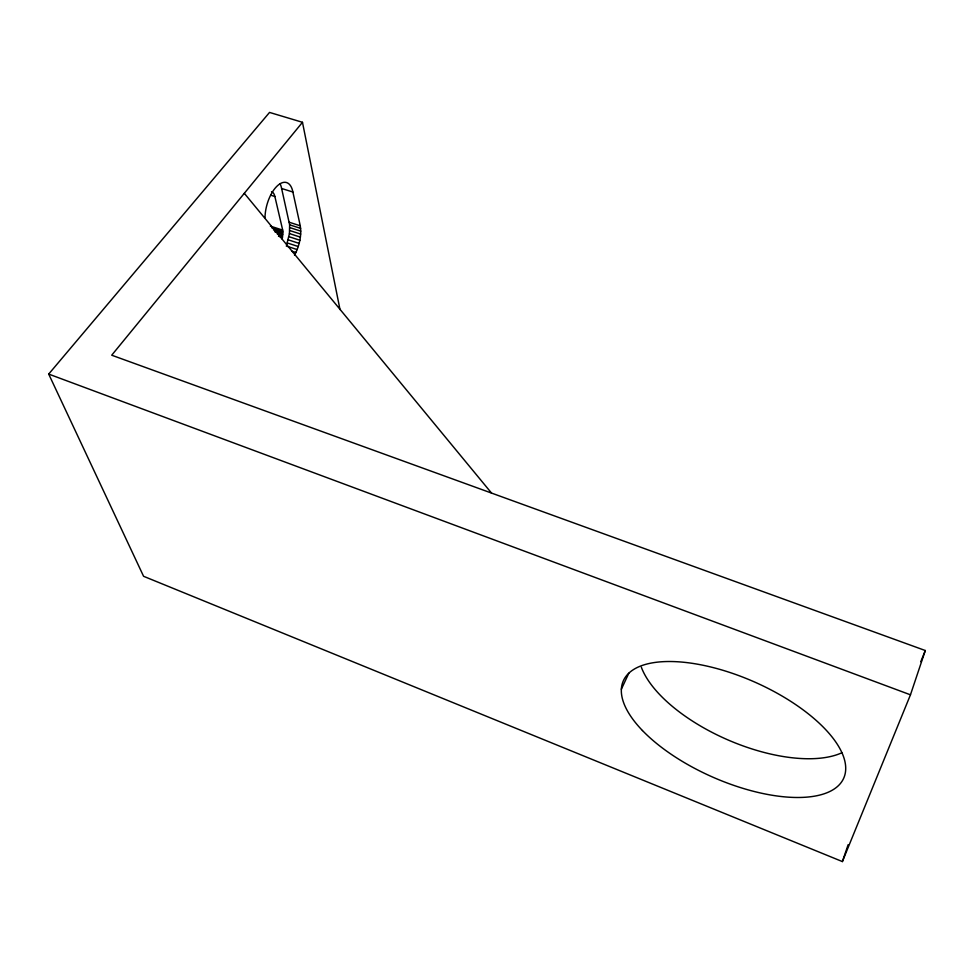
<?xml version="1.0" encoding="UTF-8"?>
<svg xmlns="http://www.w3.org/2000/svg" width="974" height="974" viewBox="0 0 974 974"><rect width="100%" height="100%" fill="white"/><g stroke="black" fill="none" stroke-linecap="round" stroke-linejoin="round"><path stroke-width="1.46" d="M282.216 239.08L282.691 230.108L274.875 196.517A13.259 6.453 -74.4 0 0 271.515 191.805M286.6 244.985L289.436 233.577L289.631 224.824L281.62 188.481A26.529 12.905 -74.4 0 0 280.159 183.916M294.525 255.261C299.188 246.3 301.843 235.891 300.26 225.798L292.894 192.036A26.59 12.723 -74.3 0 0 277.407 185.778A26.59 12.723 -74.3 0 0 265.013 217.64M910.459 694.815L925.3 650.522L111.718 355.206L302.476 122.298L269.542 112.424L48.7 374.077L143.58 576.291L842.388 861.576L910.459 694.815L48.7 374.077M842.388 861.576L848.135 844.702M920.783 661.687L925.3 650.522M621.339 689.251L628.814 673.217M281.62 188.481L292.894 192.036M270.675 195.177L274.875 196.517M289.266 222.267L300.26 225.798M289.631 224.824L300.613 228.354M289.789 227.587L300.759 231.13M289.716 230.521L300.674 234.064M270.37 226.126L282.691 230.108M289.436 233.577L300.369 237.12M271.977 228.001L282.91 231.544M273.426 229.827L282.996 232.932M274.765 231.739L282.959 234.405M288.937 236.694L299.87 240.249M277.359 234.162L282.825 235.939M278.479 236.171L282.57 237.51M288.231 239.835L299.152 243.39M287.33 242.964L298.239 246.519M286.246 246.008L297.155 249.575M291.823 251.158L295.913 252.497M244.316 193.315L491.529 493.075M302.476 122.298L339.987 309.501M841.816 752.792A118.39 53.911 23.4 0 1 729.319 740.508A118.39 53.911 23.4 0 1 641.342 667.227M642.438 730.524A120.484 51.963 23.8 0 0 835.838 787.844A120.484 51.963 23.8 0 0 722.318 670.112A120.484 51.963 23.8 0 0 642.438 730.524"/></g></svg>
